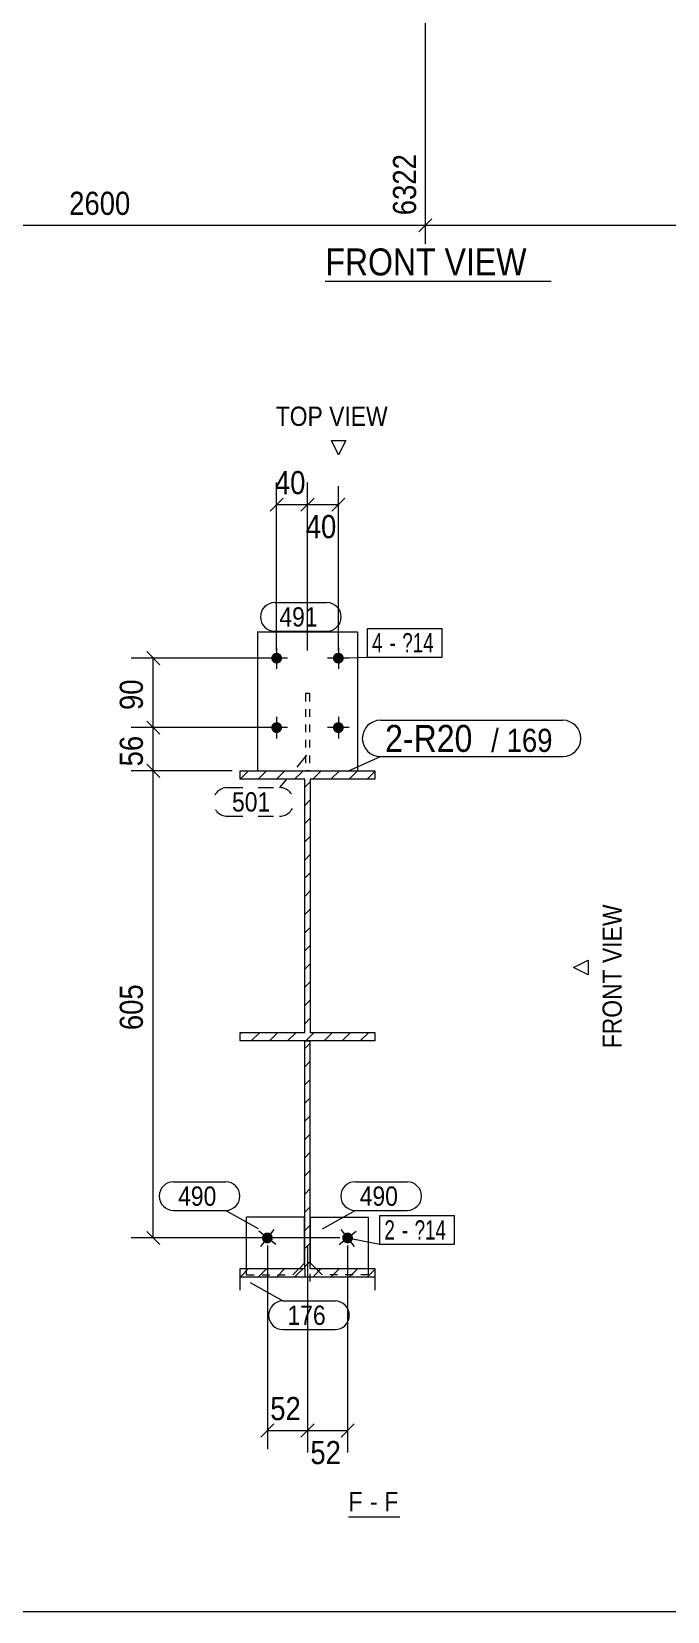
# Model space of a CAD drawing. Header units: millimetres. Extents: x 2 to 825, y 1 to 579.
# Drawn here: x 335.7 to 418.2, y 5 to 209.7 of the extents above; entities that cross this region are included whole.
import ezdxf

# ---------------------------------------------------------------- set-up
doc = ezdxf.new("R2010")
doc.units = ezdxf.units.MM
for name, pattern in [('XKITLINE00', [0]), ('XKITLINE01', [4, 1, -1, 1, -1]), ('XKITLINE02', [4, 2, -2])]:
    doc.linetypes.add(name, pattern=pattern)
for name, color, linetype, lineweight in [('Bolt', 3, 'Continuous', 0), ('BoltMark', 7, 'Continuous', 0), ('Dimensions', 7, 'Continuous', 0), ('DrawingSheet', 5, 'Continuous', 0), ('OtherObjectType', 7, 'Continuous', 0), ('Part', 2, 'Continuous', 0), ('PartMark', 7, 'Continuous', 0)]:
    doc.layers.add(name, color=color, linetype=linetype, lineweight=lineweight)
doc.styles.add('ARIAL', font='ARIAL.TTF')
doc.styles.add('ARIAL_NARROW', font='ARIALN.TTF')

# ---------------------------------------------------------------- blocks, each defined once
blk = doc.blocks.new('*A2')
at = {"layer": 'Part', "color": 7, "linetype": 'XKITLINE00', "lineweight": 0}
for p, q in [((362.75, 112.84), (363.84, 113.94)), ((362.75, 112.84), (362.75, 112.84)), ((365.1, 112.84), (366.2, 113.94)), ((367.46, 112.84), (368.56, 113.94)), ((369.82, 112.84), (370.92, 113.94)), ((372.18, 112.84), (373.27, 113.94)), ((374.53, 112.84), (375.63, 113.94)), ((376.89, 112.84), (377.99, 113.94)), ((379.25, 112.84), (380.25, 113.84)), ((371.15, 111.81), (371.85, 112.51)), ((371.15, 109.46), (371.85, 110.16)), ((371.15, 107.1), (371.85, 107.8)), ((371.15, 104.74), (371.85, 105.44)), ((371.15, 102.38), (371.85, 103.08)), ((371.15, 100.03), (371.85, 100.73)), ((371.15, 97.67), (371.85, 98.37)), ((371.15, 95.31), (371.85, 96.01)), ((371.15, 92.95), (371.85, 93.65)), ((371.15, 90.6), (371.85, 91.3)), ((371.15, 88.24), (371.85, 88.94)), ((371.15, 85.88), (371.85, 86.58)), ((371.15, 83.53), (371.85, 84.23)), ((362.75, 79.84), (362.95, 80.04)), ((364.21, 78.94), (365.31, 80.04)), ((366.56, 78.94), (367.66, 80.04)), ((368.92, 78.94), (370.02, 80.04)), ((371.15, 81.17), (371.85, 81.87)), ((371.28, 78.94), (372.38, 80.04)), ((373.64, 78.94), (374.74, 80.04)), ((375.99, 78.94), (377.09, 80.04)), ((378.35, 78.94), (379.45, 80.04))]:
    blk.add_line(p, q, dxfattribs=at)
blk = doc.blocks.new('*A3')
at = {"layer": 'Part', "color": 7, "linetype": 'XKITLINE00', "lineweight": 0}
for p, q in [((371.85, 78.65), (371.15, 77.95)), ((371.85, 76.29), (371.15, 75.59)), ((371.85, 73.93), (371.15, 73.23)), ((371.85, 71.57), (371.15, 70.87)), ((371.85, 69.22), (371.15, 68.52)), ((371.85, 66.86), (371.15, 66.16)), ((371.85, 64.5), (371.15, 63.8)), ((371.85, 62.15), (371.15, 61.45)), ((371.85, 59.79), (371.15, 59.09)), ((371.85, 57.43), (371.15, 56.73)), ((371.85, 55.07), (371.15, 54.37)), ((371.85, 52.72), (371.15, 52.02)), ((363.86, 49.45), (362.75, 48.33)), ((366.22, 49.45), (365.1, 48.33)), ((368.58, 49.45), (367.46, 48.33)), ((370.93, 49.45), (369.82, 48.33)), ((371.85, 50.36), (371.15, 49.66)), ((373.29, 49.45), (372.18, 48.33)), ((375.65, 49.45), (374.53, 48.33)), ((378.01, 49.45), (376.89, 48.33)), ((380.25, 49.33), (379.25, 48.33))]:
    blk.add_line(p, q, dxfattribs=at)
blk = doc.blocks.new('*A142')
at = {"layer": 'Bolt'}
blk.add_hatch(color=3, dxfattribs=at).paths.add_polyline_path([(365.84, 52.87), (365.82, 52.9), (365.79, 52.92), (365.77, 52.95), (365.75, 52.97), (365.73, 53), (365.71, 53.03), (365.69, 53.06), (365.67, 53.09), (365.66, 53.12), (365.64, 53.15), (365.63, 53.18), (365.62, 53.22), (365.61, 53.25), (365.61, 53.28), (365.6, 53.32), (365.6, 53.35), (365.6, 53.39), (365.6, 53.42), (365.6, 53.46), (365.6, 53.49), (365.61, 53.52), (365.61, 53.56), (365.62, 53.59), (365.63, 53.62), (365.64, 53.66), (365.66, 53.69), (365.67, 53.72), (365.69, 53.75), (365.71, 53.78), (365.72, 53.81), (365.74, 53.83), (365.77, 53.86), (365.79, 53.89), (365.81, 53.91), (365.84, 53.93), (365.87, 53.96), (365.89, 53.98), (365.92, 54), (365.95, 54.01), (365.98, 54.03), (366.01, 54.04), (366.04, 54.06), (366.08, 54.07), (366.11, 54.08), (366.14, 54.09), (366.18, 54.09), (366.21, 54.1), (366.24, 54.1), (366.28, 54.1), (366.31, 54.1), (366.35, 54.1), (366.38, 54.1), (366.42, 54.1), (366.45, 54.09), (366.48, 54.08), (366.52, 54.07), (366.55, 54.06), (366.58, 54.05), (366.61, 54.03), (366.64, 54.01), (366.67, 54), (366.7, 53.98), (366.73, 53.96), (366.75, 53.94), (366.78, 53.91), (366.8, 53.89), (366.83, 53.86), (366.85, 53.84), (366.87, 53.81), (366.89, 53.78), (366.91, 53.75), (366.92, 53.72), (366.94, 53.69), (366.95, 53.66), (366.96, 53.63), (366.97, 53.59), (366.98, 53.56), (366.99, 53.53), (366.99, 53.49), (367, 53.46), (367, 53.42), (367, 53.39), (367, 53.35), (366.99, 53.32), (366.99, 53.29), (366.98, 53.25), (366.97, 53.22), (366.96, 53.19), (366.95, 53.15), (366.94, 53.12), (366.92, 53.09), (366.91, 53.06), (366.89, 53.03), (366.87, 53), (366.85, 52.98), (366.83, 52.95), (366.81, 52.92), (366.78, 52.9), (366.76, 52.88), (366.73, 52.85), (366.7, 52.83), (366.67, 52.81), (366.64, 52.8), (366.61, 52.78), (366.58, 52.77), (366.55, 52.75), (366.52, 52.74), (366.49, 52.73), (366.45, 52.72), (366.42, 52.72), (366.38, 52.71), (366.35, 52.71), (366.32, 52.71), (366.28, 52.71), (366.25, 52.71), (366.21, 52.71), (366.18, 52.72), (366.15, 52.72), (366.11, 52.73), (366.08, 52.74), (366.05, 52.75), (366.01, 52.76), (365.98, 52.78), (365.95, 52.8), (365.92, 52.81), (365.9, 52.83), (365.87, 52.85)], flags=17)
at = {"layer": 'Bolt', "color": 3, "linetype": 'XKITLINE00', "lineweight": 0}
for p, q in [((367.4, 52.55), (365.19, 54.26)), ((365.44, 52.3), (367.16, 54.51))]:
    blk.add_line(p, q, dxfattribs=at)
blk = doc.blocks.new('*A143')
at = {"layer": 'Bolt'}
for points in [[(368.2, 128.51), (368.19, 128.47), (368.19, 128.44), (368.18, 128.41), (368.18, 128.37), (368.17, 128.34), (368.16, 128.31), (368.14, 128.27), (368.13, 128.24), (368.11, 128.21), (368.1, 128.18), (368.08, 128.15), (368.06, 128.13), (368.04, 128.1), (368.02, 128.07), (367.99, 128.05), (367.97, 128.02), (367.94, 128), (367.91, 127.98), (367.89, 127.96), (367.86, 127.94), (367.83, 127.92), (367.8, 127.91), (367.77, 127.9), (367.73, 127.88), (367.7, 127.87), (367.67, 127.86), (367.63, 127.86), (367.6, 127.85), (367.57, 127.85), (367.53, 127.84), (367.5, 127.84), (367.46, 127.84), (367.43, 127.85), (367.39, 127.85), (367.36, 127.86), (367.33, 127.86), (367.29, 127.87), (367.26, 127.88), (367.23, 127.9), (367.2, 127.91), (367.17, 127.92), (367.14, 127.94), (367.11, 127.96), (367.08, 127.98), (367.05, 128), (367.03, 128.02), (367, 128.05), (366.98, 128.07), (366.96, 128.1), (366.93, 128.13), (366.92, 128.15), (366.9, 128.18), (366.88, 128.21), (366.86, 128.24), (366.85, 128.27), (366.84, 128.31), (366.83, 128.34), (366.82, 128.37), (366.81, 128.41), (366.8, 128.44), (366.8, 128.47), (366.8, 128.51), (366.8, 128.54), (366.8, 128.58), (366.8, 128.61), (366.8, 128.64), (366.81, 128.68), (366.82, 128.71), (366.83, 128.75), (366.84, 128.78), (366.85, 128.81), (366.86, 128.84), (366.88, 128.87), (366.9, 128.9), (366.92, 128.93), (366.93, 128.96), (366.96, 128.99), (366.98, 129.01), (367, 129.04), (367.03, 129.06), (367.05, 129.08), (367.08, 129.1), (367.11, 129.12), (367.14, 129.14), (367.17, 129.16), (367.2, 129.17), (367.23, 129.19), (367.26, 129.2), (367.29, 129.21), (367.33, 129.22), (367.36, 129.23), (367.39, 129.23), (367.43, 129.24), (367.46, 129.24), (367.5, 129.24), (367.53, 129.24), (367.57, 129.24), (367.6, 129.23), (367.63, 129.23), (367.67, 129.22), (367.7, 129.21), (367.73, 129.2), (367.77, 129.19), (367.8, 129.17), (367.83, 129.16), (367.86, 129.14), (367.89, 129.12), (367.91, 129.1), (367.94, 129.08), (367.97, 129.06), (367.99, 129.04), (368.02, 129.01), (368.04, 128.99), (368.06, 128.96), (368.08, 128.93), (368.1, 128.9), (368.11, 128.87), (368.13, 128.84), (368.14, 128.81), (368.16, 128.78), (368.17, 128.75), (368.18, 128.71), (368.18, 128.68), (368.19, 128.64), (368.19, 128.61), (368.2, 128.58), (368.2, 128.54)], [(376.2, 128.51), (376.19, 128.47), (376.19, 128.44), (376.18, 128.41), (376.18, 128.37), (376.17, 128.34), (376.16, 128.31), (376.14, 128.27), (376.13, 128.24), (376.11, 128.21), (376.1, 128.18), (376.08, 128.15), (376.06, 128.13), (376.04, 128.1), (376.02, 128.07), (375.99, 128.05), (375.97, 128.02), (375.94, 128), (375.91, 127.98), (375.89, 127.96), (375.86, 127.94), (375.83, 127.92), (375.8, 127.91), (375.77, 127.9), (375.73, 127.88), (375.7, 127.87), (375.67, 127.86), (375.63, 127.86), (375.6, 127.85), (375.57, 127.85), (375.53, 127.84), (375.5, 127.84), (375.46, 127.84), (375.43, 127.85), (375.39, 127.85), (375.36, 127.86), (375.33, 127.86), (375.29, 127.87), (375.26, 127.88), (375.23, 127.9), (375.2, 127.91), (375.17, 127.92), (375.14, 127.94), (375.11, 127.96), (375.08, 127.98), (375.05, 128), (375.03, 128.02), (375, 128.05), (374.98, 128.07), (374.96, 128.1), (374.93, 128.13), (374.92, 128.15), (374.9, 128.18), (374.88, 128.21), (374.86, 128.24), (374.85, 128.27), (374.84, 128.31), (374.83, 128.34), (374.82, 128.37), (374.81, 128.41), (374.8, 128.44), (374.8, 128.47), (374.8, 128.51), (374.8, 128.54), (374.8, 128.58), (374.8, 128.61), (374.8, 128.64), (374.81, 128.68), (374.82, 128.71), (374.83, 128.75), (374.84, 128.78), (374.85, 128.81), (374.86, 128.84), (374.88, 128.87), (374.9, 128.9), (374.92, 128.93), (374.93, 128.96), (374.96, 128.99), (374.98, 129.01), (375, 129.04), (375.03, 129.06), (375.05, 129.08), (375.08, 129.1), (375.11, 129.12), (375.14, 129.14), (375.17, 129.16), (375.2, 129.17), (375.23, 129.19), (375.26, 129.2), (375.29, 129.21), (375.33, 129.22), (375.36, 129.23), (375.39, 129.23), (375.43, 129.24), (375.46, 129.24), (375.5, 129.24), (375.53, 129.24), (375.57, 129.24), (375.6, 129.23), (375.63, 129.23), (375.67, 129.22), (375.7, 129.21), (375.73, 129.2), (375.77, 129.19), (375.8, 129.17), (375.83, 129.16), (375.86, 129.14), (375.89, 129.12), (375.91, 129.1), (375.94, 129.08), (375.97, 129.06), (375.99, 129.04), (376.02, 129.01), (376.04, 128.99), (376.06, 128.96), (376.08, 128.93), (376.1, 128.9), (376.11, 128.87), (376.13, 128.84), (376.14, 128.81), (376.16, 128.78), (376.17, 128.75), (376.18, 128.71), (376.18, 128.68), (376.19, 128.64), (376.19, 128.61), (376.2, 128.58), (376.2, 128.54)], [(368.2, 119.51), (368.19, 119.47), (368.19, 119.44), (368.18, 119.41), (368.18, 119.37), (368.17, 119.34), (368.16, 119.31), (368.14, 119.27), (368.13, 119.24), (368.11, 119.21), (368.1, 119.18), (368.08, 119.15), (368.06, 119.13), (368.04, 119.1), (368.02, 119.07), (367.99, 119.05), (367.97, 119.02), (367.94, 119), (367.91, 118.98), (367.89, 118.96), (367.86, 118.94), (367.83, 118.92), (367.8, 118.91), (367.77, 118.9), (367.73, 118.88), (367.7, 118.87), (367.67, 118.86), (367.63, 118.86), (367.6, 118.85), (367.57, 118.85), (367.53, 118.84), (367.5, 118.84), (367.46, 118.84), (367.43, 118.85), (367.39, 118.85), (367.36, 118.86), (367.33, 118.86), (367.29, 118.87), (367.26, 118.88), (367.23, 118.9), (367.2, 118.91), (367.17, 118.92), (367.14, 118.94), (367.11, 118.96), (367.08, 118.98), (367.05, 119), (367.03, 119.02), (367, 119.05), (366.98, 119.07), (366.96, 119.1), (366.93, 119.13), (366.92, 119.15), (366.9, 119.18), (366.88, 119.21), (366.86, 119.24), (366.85, 119.27), (366.84, 119.31), (366.83, 119.34), (366.82, 119.37), (366.81, 119.41), (366.8, 119.44), (366.8, 119.47), (366.8, 119.51), (366.8, 119.54), (366.8, 119.58), (366.8, 119.61), (366.8, 119.64), (366.81, 119.68), (366.82, 119.71), (366.83, 119.75), (366.84, 119.78), (366.85, 119.81), (366.86, 119.84), (366.88, 119.87), (366.9, 119.9), (366.92, 119.93), (366.93, 119.96), (366.96, 119.99), (366.98, 120.01), (367, 120.04), (367.03, 120.06), (367.05, 120.08), (367.08, 120.1), (367.11, 120.12), (367.14, 120.14), (367.17, 120.16), (367.2, 120.17), (367.23, 120.19), (367.26, 120.2), (367.29, 120.21), (367.33, 120.22), (367.36, 120.23), (367.39, 120.23), (367.43, 120.24), (367.46, 120.24), (367.5, 120.24), (367.53, 120.24), (367.57, 120.24), (367.6, 120.23), (367.63, 120.23), (367.67, 120.22), (367.7, 120.21), (367.73, 120.2), (367.77, 120.19), (367.8, 120.17), (367.83, 120.16), (367.86, 120.14), (367.89, 120.12), (367.91, 120.1), (367.94, 120.08), (367.97, 120.06), (367.99, 120.04), (368.02, 120.01), (368.04, 119.99), (368.06, 119.96), (368.08, 119.93), (368.1, 119.9), (368.11, 119.87), (368.13, 119.84), (368.14, 119.81), (368.16, 119.78), (368.17, 119.75), (368.18, 119.71), (368.18, 119.68), (368.19, 119.64), (368.19, 119.61), (368.2, 119.58), (368.2, 119.54)], [(376.2, 119.51), (376.19, 119.47), (376.19, 119.44), (376.18, 119.41), (376.18, 119.37), (376.17, 119.34), (376.16, 119.31), (376.14, 119.27), (376.13, 119.24), (376.11, 119.21), (376.1, 119.18), (376.08, 119.15), (376.06, 119.13), (376.04, 119.1), (376.02, 119.07), (375.99, 119.05), (375.97, 119.02), (375.94, 119), (375.91, 118.98), (375.89, 118.96), (375.86, 118.94), (375.83, 118.92), (375.8, 118.91), (375.77, 118.9), (375.73, 118.88), (375.7, 118.87), (375.67, 118.86), (375.63, 118.86), (375.6, 118.85), (375.57, 118.85), (375.53, 118.84), (375.5, 118.84), (375.46, 118.84), (375.43, 118.85), (375.39, 118.85), (375.36, 118.86), (375.33, 118.86), (375.29, 118.87), (375.26, 118.88), (375.23, 118.9), (375.2, 118.91), (375.17, 118.92), (375.14, 118.94), (375.11, 118.96), (375.08, 118.98), (375.05, 119), (375.03, 119.02), (375, 119.05), (374.98, 119.07), (374.96, 119.1), (374.93, 119.13), (374.92, 119.15), (374.9, 119.18), (374.88, 119.21), (374.86, 119.24), (374.85, 119.27), (374.84, 119.31), (374.83, 119.34), (374.82, 119.37), (374.81, 119.41), (374.8, 119.44), (374.8, 119.47), (374.8, 119.51), (374.8, 119.54), (374.8, 119.58), (374.8, 119.61), (374.8, 119.64), (374.81, 119.68), (374.82, 119.71), (374.83, 119.75), (374.84, 119.78), (374.85, 119.81), (374.86, 119.84), (374.88, 119.87), (374.9, 119.9), (374.92, 119.93), (374.93, 119.96), (374.96, 119.99), (374.98, 120.01), (375, 120.04), (375.03, 120.06), (375.05, 120.08), (375.08, 120.1), (375.11, 120.12), (375.14, 120.14), (375.17, 120.16), (375.2, 120.17), (375.23, 120.19), (375.26, 120.2), (375.29, 120.21), (375.33, 120.22), (375.36, 120.23), (375.39, 120.23), (375.43, 120.24), (375.46, 120.24), (375.5, 120.24), (375.53, 120.24), (375.57, 120.24), (375.6, 120.23), (375.63, 120.23), (375.67, 120.22), (375.7, 120.21), (375.73, 120.2), (375.77, 120.19), (375.8, 120.17), (375.83, 120.16), (375.86, 120.14), (375.89, 120.12), (375.91, 120.1), (375.94, 120.08), (375.97, 120.06), (375.99, 120.04), (376.02, 120.01), (376.04, 119.99), (376.06, 119.96), (376.08, 119.93), (376.1, 119.9), (376.11, 119.87), (376.13, 119.84), (376.14, 119.81), (376.16, 119.78), (376.17, 119.75), (376.18, 119.71), (376.18, 119.68), (376.19, 119.64), (376.19, 119.61), (376.2, 119.58), (376.2, 119.54)]]:
    blk.add_hatch(color=3, dxfattribs=at).paths.add_polyline_path(points, flags=17)
at = {"layer": 'Bolt', "color": 3, "linetype": 'XKITLINE00', "lineweight": 0}
for p, q in [((367.5, 129.94), (367.5, 127.14)), ((375.5, 129.94), (375.5, 127.14)), ((368.9, 128.54), (366.1, 128.54)), ((376.9, 128.54), (374.1, 128.54)), ((367.5, 120.94), (367.5, 118.14)), ((375.5, 120.94), (375.5, 118.14)), ((368.9, 119.54), (366.1, 119.54)), ((376.9, 119.54), (374.1, 119.54))]:
    blk.add_line(p, q, dxfattribs=at)
blk = doc.blocks.new('*A144')
at = {"layer": 'Bolt'}
blk.add_hatch(color=3, dxfattribs=at).paths.add_polyline_path([(376.3, 53.98), (376.32, 54), (376.35, 54.01), (376.38, 54.03), (376.41, 54.05), (376.45, 54.06), (376.48, 54.07), (376.51, 54.08), (376.55, 54.09), (376.58, 54.1), (376.61, 54.1), (376.65, 54.1), (376.68, 54.1), (376.72, 54.1), (376.75, 54.1), (376.78, 54.1), (376.82, 54.09), (376.85, 54.09), (376.89, 54.08), (376.92, 54.07), (376.95, 54.06), (376.98, 54.04), (377.01, 54.03), (377.04, 54.01), (377.07, 54), (377.1, 53.98), (377.13, 53.96), (377.16, 53.93), (377.18, 53.91), (377.21, 53.89), (377.23, 53.86), (377.25, 53.83), (377.27, 53.81), (377.29, 53.78), (377.31, 53.75), (377.32, 53.72), (377.34, 53.69), (377.35, 53.66), (377.36, 53.62), (377.37, 53.59), (377.38, 53.56), (377.39, 53.52), (377.39, 53.49), (377.4, 53.46), (377.4, 53.42), (377.4, 53.39), (377.4, 53.35), (377.39, 53.32), (377.39, 53.28), (377.38, 53.25), (377.37, 53.22), (377.36, 53.18), (377.35, 53.15), (377.34, 53.12), (377.32, 53.09), (377.31, 53.06), (377.29, 53.03), (377.27, 53), (377.25, 52.97), (377.23, 52.95), (377.2, 52.92), (377.18, 52.9), (377.15, 52.87), (377.13, 52.85), (377.1, 52.83), (377.07, 52.81), (377.04, 52.8), (377.01, 52.78), (376.98, 52.76), (376.95, 52.75), (376.92, 52.74), (376.88, 52.73), (376.85, 52.72), (376.82, 52.72), (376.78, 52.71), (376.75, 52.71), (376.71, 52.71), (376.68, 52.71), (376.64, 52.71), (376.61, 52.71), (376.58, 52.72), (376.54, 52.72), (376.51, 52.73), (376.48, 52.74), (376.44, 52.75), (376.41, 52.77), (376.38, 52.78), (376.35, 52.8), (376.32, 52.81), (376.29, 52.83), (376.27, 52.85), (376.24, 52.88), (376.21, 52.9), (376.19, 52.92), (376.17, 52.95), (376.14, 52.98), (376.12, 53), (376.11, 53.03), (376.09, 53.06), (376.07, 53.09), (376.06, 53.12), (376.04, 53.15), (376.03, 53.19), (376.02, 53.22), (376.01, 53.25), (376.01, 53.29), (376, 53.32), (376, 53.35), (376, 53.39), (376, 53.42), (376, 53.46), (376, 53.49), (376.01, 53.53), (376.01, 53.56), (376.02, 53.59), (376.03, 53.63), (376.04, 53.66), (376.06, 53.69), (376.07, 53.72), (376.09, 53.75), (376.11, 53.78), (376.13, 53.81), (376.15, 53.84), (376.17, 53.86), (376.19, 53.89), (376.22, 53.91), (376.24, 53.94), (376.27, 53.96)], flags=17)
at = {"layer": 'Bolt', "color": 3, "linetype": 'XKITLINE00', "lineweight": 0}
for p, q in [((375.59, 52.55), (377.8, 54.26)), ((375.84, 54.51), (377.56, 52.3))]:
    blk.add_line(p, q, dxfattribs=at)
blk = doc.blocks.new('*A145')
at = {"layer": 'Part', "color": 2, "linetype": 'XKITLINE00', "lineweight": 0}
for p, q in [((362.75, 112.84), (362.75, 113.94)), ((362.75, 113.94), (380.25, 113.94)), ((371.15, 112.84), (362.75, 112.84)), ((371.15, 80.04), (371.15, 112.84)), ((380.25, 112.84), (371.85, 112.84)), ((371.85, 112.84), (371.85, 80.04)), ((380.25, 113.94), (380.25, 112.84)), ((362.75, 78.94), (362.75, 80.04)), ((362.75, 80.04), (371.15, 80.04)), ((371.85, 80.04), (380.25, 80.04)), ((380.25, 80.04), (380.25, 78.94)), ((380.25, 78.94), (362.75, 78.94))]:
    blk.add_line(p, q, dxfattribs=at)
blk = doc.blocks.new('*A146')
at = {"layer": 'Part', "color": 2, "linetype": 'XKITLINE00', "lineweight": 0}
for p, q in [((371.1, 56.11), (363.6, 56.11)), ((363.6, 49.45), (363.6, 56.11)), ((371.1, 50.11), (371.1, 56.11)), ((370.44, 49.45), (371.1, 50.11))]:
    blk.add_line(p, q, dxfattribs=at)
at = {"layer": 'Part', "color": 7, "linetype": 'XKITLINE01', "lineweight": 0}
for p, q in [((363.6, 48.61), (363.6, 49.45)), ((369.6, 48.61), (370.44, 49.45)), ((363.6, 48.61), (369.6, 48.61))]:
    blk.add_line(p, q, dxfattribs=at)
blk = doc.blocks.new('*A147')
at = {"layer": 'Part', "color": 7, "linetype": 'XKITLINE01', "lineweight": 0}
for p, q in [((371.75, 123.94), (371.25, 123.94)), ((371.25, 123.94), (371.25, 113.94)), ((371.75, 123.94), (371.75, 113.94)), ((371.75, 113.94), (371.25, 113.94))]:
    blk.add_line(p, q, dxfattribs=at)
blk = doc.blocks.new('*A148')
at = {"layer": 'Part', "color": 2, "linetype": 'XKITLINE00', "lineweight": 0}
for p, q in [((365, 131.94), (365, 113.94)), ((365, 131.94), (378, 131.94)), ((378, 131.94), (378, 113.94)), ((365, 113.94), (378, 113.94))]:
    blk.add_line(p, q, dxfattribs=at)
blk = doc.blocks.new('*A149')
at = {"layer": 'Part', "color": 2, "linetype": 'XKITLINE00', "lineweight": 0}
for p, q in [((371.9, 50.11), (371.9, 56.11)), ((371.9, 56.11), (379.4, 56.11)), ((379.4, 49.45), (379.4, 56.11)), ((372.56, 49.45), (371.9, 50.11))]:
    blk.add_line(p, q, dxfattribs=at)
at = {"layer": 'Part', "color": 7, "linetype": 'XKITLINE01', "lineweight": 0}
for p, q in [((373.4, 48.61), (372.56, 49.45)), ((379.4, 48.61), (379.4, 49.45)), ((379.4, 48.61), (373.4, 48.61))]:
    blk.add_line(p, q, dxfattribs=at)
blk = doc.blocks.new('*A150')
at = {"layer": 'Part', "color": 2, "linetype": 'XKITLINE00', "lineweight": 0}
for p, q in [((371.15, 49.45), (371.15, 78.94)), ((371.15, 78.94), (371.85, 78.94)), ((371.85, 78.94), (371.85, 78.94)), ((371.85, 49.45), (371.85, 78.94)), ((362.75, 46.65), (362.75, 49.45)), ((362.75, 49.45), (371.15, 49.45)), ((371.85, 49.45), (380.25, 49.45)), ((380.25, 49.45), (380.25, 46.65)), ((380.25, 48.33), (362.75, 48.33))]:
    blk.add_line(p, q, dxfattribs=at)
at = {"layer": 'Part', "color": 7, "linetype": 'XKITLINE01', "lineweight": 0}
for p, q in [((371.15, 49.45), (371.15, 47.76)), ((371.85, 47.76), (371.85, 49.45))]:
    blk.add_line(p, q, dxfattribs=at)
blk = doc.blocks.new('*A169')
at = {"layer": 'DrawingSheet', "color": 5, "linetype": 'XKITLINE00', "lineweight": 0}
blk.add_line((5, 5), (825, 5), dxfattribs=at)
blk = doc.blocks.new('*A181')
at = {"layer": 'OtherObjectType', "color": 7, "linetype": 'XKITLINE00', "lineweight": 0}
blk.add_line((373.81, 177.39), (403.11, 177.39), dxfattribs=at)
at = {"layer": 'OtherObjectType', "color": 7, "style": 'ARIAL', "width": 0.85}
blk.add_text('FRONT VIEW', height=3.5, dxfattribs=at).set_placement((373.81, 178.14))
blk = doc.blocks.new('*A191')
at = {"layer": 'Dimensions', "color": 7, "linetype": 'XKITLINE00', "lineweight": 0}
for p, q in [((303.3, 271.24), (303.3, 182.24)), ((386.78, 271.24), (386.78, 182.24)), ((304.15, 185.49), (302.45, 183.79)), ((303.3, 184.64), (386.78, 184.64)), ((387.63, 185.49), (385.93, 183.79))]:
    blk.add_line(p, q, dxfattribs=at)
at = {"layer": 'Dimensions', "color": 3}
for p in [(303.3, 184.64), (386.78, 184.64)]:
    blk.add_point(p, dxfattribs=at)
at = {"layer": 'Dimensions', "color": 3, "style": 'ARIAL', "width": 0.85}
blk.add_text('6322', height=3, rotation=90.0002, dxfattribs=at).set_placement((385.58, 185.94))
blk.add_text('2600', height=3, dxfattribs=at).set_placement((340.59, 185.99))
blk = doc.blocks.new('*A192')
at = {"layer": 'Dimensions', "color": 7, "linetype": 'XKITLINE00', "lineweight": 0}
for p, q in [((386.78, 271.24), (386.78, 182.24)), ((470.26, 271.24), (470.26, 182.24)), ((387.63, 185.49), (385.93, 183.79)), ((386.78, 184.64), (470.26, 184.64)), ((471.11, 185.49), (469.41, 183.79))]:
    blk.add_line(p, q, dxfattribs=at)
at = {"layer": 'Dimensions', "color": 3}
for p in [(386.78, 184.64), (470.26, 184.64)]:
    blk.add_point(p, dxfattribs=at)
at = {"layer": 'Dimensions', "color": 3, "style": 'ARIAL', "width": 0.85}
blk.add_text('8922', height=3, rotation=90.0002, dxfattribs=at).set_placement((469.06, 185.94))
blk.add_text('2600', height=3, dxfattribs=at).set_placement((424.07, 185.99))
blk = doc.blocks.new('*A311')
at = {"layer": 'Dimensions', "color": 7, "linetype": 'XKITLINE00', "lineweight": 0}
for p, q in [((366.3, 52.41), (366.3, 26.04)), ((371.5, 52.41), (371.5, 26.04)), ((367.15, 29.29), (365.45, 27.59)), ((372.35, 29.29), (370.65, 27.59)), ((366.3, 28.44), (371.5, 28.44))]:
    blk.add_line(p, q, dxfattribs=at)
at = {"layer": 'Dimensions', "color": 3}
for p in [(366.3, 28.44), (371.5, 28.44)]:
    blk.add_point(p, dxfattribs=at)
at = {"layer": 'Dimensions', "color": 3, "style": 'ARIAL', "width": 0.85}
blk.add_text('52', height=3, dxfattribs=at).set_placement((366.67, 29.79))
blk = doc.blocks.new('*A312')
at = {"layer": 'Dimensions', "color": 7, "linetype": 'XKITLINE00', "lineweight": 0}
for p, q in [((371.5, 52.41), (371.5, 25.59)), ((376.7, 52.41), (376.7, 25.59)), ((372.35, 29.29), (370.65, 27.59)), ((377.55, 29.29), (375.85, 27.59)), ((371.5, 28.44), (376.7, 28.44))]:
    blk.add_line(p, q, dxfattribs=at)
at = {"layer": 'Dimensions', "color": 3}
for p in [(371.5, 28.44), (376.7, 28.44)]:
    blk.add_point(p, dxfattribs=at)
at = {"layer": 'Dimensions', "color": 3, "style": 'ARIAL', "width": 0.85}
blk.add_text('52', height=3, dxfattribs=at).set_placement((371.87, 24.09))
blk = doc.blocks.new('*A313')
at = {"layer": 'Dimensions', "color": 7, "linetype": 'XKITLINE00', "lineweight": 0}
for p, q in [((367.5, 129.54), (367.5, 151.29)), ((371.5, 129.54), (371.5, 151.29)), ((368.35, 149.29), (366.65, 147.59)), ((367.5, 148.44), (371.5, 148.44)), ((372.35, 149.29), (370.65, 147.59))]:
    blk.add_line(p, q, dxfattribs=at)
at = {"layer": 'Dimensions', "color": 3}
for p in [(367.5, 148.44), (371.5, 148.44)]:
    blk.add_point(p, dxfattribs=at)
at = {"layer": 'Dimensions', "color": 3, "style": 'ARIAL', "width": 0.85}
blk.add_text('40', height=3, dxfattribs=at).set_placement((367.27, 149.79))
blk = doc.blocks.new('*A314')
at = {"layer": 'Dimensions', "color": 7, "linetype": 'XKITLINE00', "lineweight": 0}
for p, q in [((371.5, 129.54), (371.5, 150.84)), ((375.5, 129.54), (375.5, 150.84)), ((372.35, 149.29), (370.65, 147.59)), ((371.5, 148.44), (375.5, 148.44)), ((376.35, 149.29), (374.65, 147.59))]:
    blk.add_line(p, q, dxfattribs=at)
at = {"layer": 'Dimensions', "color": 3}
for p in [(371.5, 148.44), (375.5, 148.44)]:
    blk.add_point(p, dxfattribs=at)
at = {"layer": 'Dimensions', "color": 3, "style": 'ARIAL', "width": 0.85}
blk.add_text('40', height=3, dxfattribs=at).set_placement((371.27, 144.09))
blk = doc.blocks.new('*A315')
at = {"layer": 'Dimensions', "color": 7, "linetype": 'XKITLINE00', "lineweight": 0}
for p, q in [((350.65, 114.79), (352.35, 113.09)), ((361.75, 113.94), (348.65, 113.94)), ((351.5, 53.41), (351.5, 113.94)), ((375.7, 53.41), (348.65, 53.41)), ((350.65, 54.25), (352.35, 52.56))]:
    blk.add_line(p, q, dxfattribs=at)
at = {"layer": 'Dimensions', "color": 3}
for p in [(351.5, 113.94), (351.5, 53.41)]:
    blk.add_point(p, dxfattribs=at)
at = {"layer": 'Dimensions', "color": 3, "style": 'ARIAL', "width": 0.85}
blk.add_text('605', height=3, rotation=90.0002, dxfattribs=at).set_placement((350.15, 80.33))
blk = doc.blocks.new('*A316')
at = {"layer": 'Dimensions', "color": 7, "linetype": 'XKITLINE00', "lineweight": 0}
for p, q in [((366.5, 119.54), (348.65, 119.54)), ((350.65, 120.39), (352.35, 118.69)), ((351.5, 113.94), (351.5, 119.54)), ((350.65, 114.79), (352.35, 113.09)), ((361.75, 113.94), (348.65, 113.94))]:
    blk.add_line(p, q, dxfattribs=at)
at = {"layer": 'Dimensions', "color": 3}
for p in [(351.5, 119.54), (351.5, 113.94)]:
    blk.add_point(p, dxfattribs=at)
at = {"layer": 'Dimensions', "color": 3, "style": 'ARIAL', "width": 0.85}
blk.add_text('56', height=3, rotation=90.0002, dxfattribs=at).set_placement((350.15, 114.51))
blk = doc.blocks.new('*A317')
at = {"layer": 'Dimensions', "color": 7, "linetype": 'XKITLINE00', "lineweight": 0}
for p, q in [((350.65, 129.39), (352.35, 127.69)), ((366.5, 128.54), (348.65, 128.54)), ((351.5, 119.54), (351.5, 128.54)), ((366.5, 119.54), (348.65, 119.54)), ((350.65, 120.39), (352.35, 118.69))]:
    blk.add_line(p, q, dxfattribs=at)
at = {"layer": 'Dimensions', "color": 3}
for p in [(351.5, 128.54), (351.5, 119.54)]:
    blk.add_point(p, dxfattribs=at)
at = {"layer": 'Dimensions', "color": 3, "style": 'ARIAL', "width": 0.85}
blk.add_text('90', height=3, rotation=90.0002, dxfattribs=at).set_placement((350.15, 121.82))
blk = doc.blocks.new('*A318')
at = {"layer": 'BoltMark', "color": 7, "linetype": 'XKITLINE00', "lineweight": 0}
for p, q in [((379.27, 132.39), (388.95, 132.39)), ((379.27, 128.69), (379.27, 132.39)), ((388.95, 128.69), (388.95, 132.39)), ((375.5, 128.54), (379.27, 128.69)), ((379.27, 128.69), (388.95, 128.69))]:
    blk.add_line(p, q, dxfattribs=at)
at = {"layer": 'BoltMark', "color": 3, "style": 'ARIAL_NARROW', "width": 0.85}
for s, p in [('4', (379.87, 129.29)), ('?14', (383.79, 129.29)), ('-', (382.13, 129.29))]:
    blk.add_text(s, height=2.5, dxfattribs=at).set_placement(p)
blk = doc.blocks.new('*A319')
at = {"layer": 'BoltMark', "color": 7, "linetype": 'XKITLINE00', "lineweight": 0}
for p, q in [((380.87, 56.29), (390.55, 56.29)), ((380.87, 52.59), (380.87, 56.29)), ((390.55, 52.59), (390.55, 56.29)), ((376.7, 53.41), (380.87, 52.59)), ((380.87, 52.59), (390.55, 52.59))]:
    blk.add_line(p, q, dxfattribs=at)
at = {"layer": 'BoltMark', "color": 3, "style": 'ARIAL_NARROW', "width": 0.85}
for s, p in [('2', (381.47, 53.19)), ('?14', (385.39, 53.19)), ('-', (383.73, 53.19))]:
    blk.add_text(s, height=2.5, dxfattribs=at).set_placement(p)
blk = doc.blocks.new('*A320')
at = {"layer": 'PartMark', "color": 7, "linetype": 'XKITLINE00', "lineweight": 0}
for p, q in [((364.06, 47.63), (368.3, 45.23)), ((368.3, 45.23), (375.07, 45.23)), ((368.3, 41.53), (375.07, 41.53))]:
    blk.add_line(p, q, dxfattribs=at)
for centre, start, end in [((368.3, 43.38), 90, 270), ((375.07, 43.38), 270, 90)]:
    blk.add_arc(centre, 1.85, start, end, dxfattribs=at)
at = {"layer": 'PartMark', "color": 3, "style": 'ARIAL', "width": 0.85}
blk.add_text('176', height=2.5, dxfattribs=at).set_placement((368.9, 42.13))
blk = doc.blocks.new('*A321')
at = {"layer": 'PartMark', "color": 7, "linetype": 'XKITLINE00', "lineweight": 0}
for p, q in [((380.96, 120.49), (404.61, 120.49)), ((376.72, 113.89), (380.96, 115.79)), ((380.96, 115.79), (404.61, 115.79))]:
    blk.add_line(p, q, dxfattribs=at)
for centre, start, end in [((380.96, 118.14), 90, 270), ((404.61, 118.14), 270, 90)]:
    blk.add_arc(centre, 2.35, start, end, dxfattribs=at)
at = {"layer": 'PartMark', "color": 1, "style": 'ARIAL', "width": 0.85}
blk.add_text('2-R20', height=3.5, dxfattribs=at).set_placement((381.56, 116.39))
at = {"layer": 'PartMark', "color": 3, "style": 'ARIAL', "width": 0.85}
for s, p in [('/', (395.32, 116.39)), ('169', (397.33, 116.39))]:
    blk.add_text(s, height=3, dxfattribs=at).set_placement(p)
blk = doc.blocks.new('*A322')
at = {"layer": 'PartMark', "color": 7, "linetype": 'XKITLINE00', "lineweight": 0}
for p, q in [((354.12, 60.67), (360.88, 60.67)), ((354.12, 56.97), (360.88, 56.97)), ((365.13, 54.58), (360.88, 56.97))]:
    blk.add_line(p, q, dxfattribs=at)
for centre, start, end in [((354.12, 58.82), 90, 270), ((360.88, 58.82), 270, 90)]:
    blk.add_arc(centre, 1.85, start, end, dxfattribs=at)
at = {"layer": 'PartMark', "color": 3, "style": 'ARIAL', "width": 0.85}
blk.add_text('490', height=2.5, dxfattribs=at).set_placement((354.72, 57.57))
blk = doc.blocks.new('*A323')
at = {"layer": 'PartMark', "color": 7, "linetype": 'XKITLINE00', "lineweight": 0}
for p, q in [((377.67, 60.67), (384.43, 60.67)), ((373.43, 54.58), (377.67, 56.97)), ((377.67, 56.97), (384.43, 56.97))]:
    blk.add_line(p, q, dxfattribs=at)
for centre, start, end in [((377.67, 58.82), 90, 270), ((384.43, 58.82), 270, 90)]:
    blk.add_arc(centre, 1.85, start, end, dxfattribs=at)
at = {"layer": 'PartMark', "color": 3, "style": 'ARIAL', "width": 0.85}
blk.add_text('490', height=2.5, dxfattribs=at).set_placement((378.27, 57.57))
blk = doc.blocks.new('*A324')
at = {"layer": 'PartMark', "color": 7, "linetype": 'XKITLINE02', "lineweight": 0}
for p, q in [((371.38, 115.97), (367.88, 111.76)), ((361.11, 111.76), (367.88, 111.76)), ((361.11, 108.06), (367.88, 108.06))]:
    blk.add_line(p, q, dxfattribs=at)
for centre, start, end in [((361.11, 109.91), 90, 270), ((367.88, 109.91), 270, 90)]:
    blk.add_arc(centre, 1.85, start, end, dxfattribs=at)
at = {"layer": 'PartMark', "color": 3, "style": 'ARIAL', "width": 0.85}
blk.add_text('501', height=2.5, dxfattribs=at).set_placement((361.71, 108.66))
blk = doc.blocks.new('*A325')
at = {"layer": 'PartMark', "color": 7, "linetype": 'XKITLINE00', "lineweight": 0}
for p, q in [((367.25, 135.74), (374.01, 135.74)), ((367.25, 132.04), (374.01, 132.04))]:
    blk.add_line(p, q, dxfattribs=at)
for centre, start, end in [((367.25, 133.89), 90, 270), ((374.01, 133.89), 270, 90)]:
    blk.add_arc(centre, 1.85, start, end, dxfattribs=at)
at = {"layer": 'PartMark', "color": 3, "style": 'ARIAL', "width": 0.85}
blk.add_text('491', height=2.5, dxfattribs=at).set_placement((367.85, 132.64))
blk = doc.blocks.new('*A326')
at = {"layer": 'OtherObjectType', "color": 7, "linetype": 'XKITLINE00', "lineweight": 0}
for p, q in [((375.53, 154.89), (374.59, 156.77)), ((374.59, 156.77), (376.47, 156.77)), ((376.47, 156.77), (375.53, 154.89)), ((375.53, 154.89), (375.53, 154.89)), ((406.01, 88.44), (407.88, 89.38)), ((407.88, 87.5), (406.01, 88.44)), ((406.01, 88.44), (406.01, 88.44)), ((407.88, 89.38), (407.88, 87.5)), ((376.81, 17.24), (383.49, 17.24))]:
    blk.add_line(p, q, dxfattribs=at)
at = {"layer": 'OtherObjectType', "color": 7, "style": 'ARIAL', "width": 0.85}
for s, p in [('TOP VIEW', (367.38, 158.64)), ('F', (376.81, 17.99)), ('F', (381.46, 17.99)), ('-', (379.6, 17.99))]:
    blk.add_text(s, height=2.5, dxfattribs=at).set_placement(p)
blk.add_text('FRONT VIEW', height=2.5, rotation=90, dxfattribs=at).set_placement((412.26, 77.98))

msp = doc.modelspace()

# ---------------------------------------------------------------- block references
at = {"lineweight": 0}
for name in ['*A169', '*A191', '*A192', '*A181', '*A313', '*A314', '*A325', '*A148', '*A318', '*A317', '*A143', '*A147', '*A316', '*A321', '*A315', '*A324', '*A2', '*A145', '*A150', '*A3', '*A322', '*A323', '*A146', '*A149', '*A319', '*A142', '*A144', '*A311', '*A312', '*A320']:
    msp.add_blockref(name, (0, 0), dxfattribs=at)
at = {"layer": 'OtherObjectType', "lineweight": 0}
msp.add_blockref('*A326', (0, 0), dxfattribs=at)

doc.saveas('drawing.dxf')
